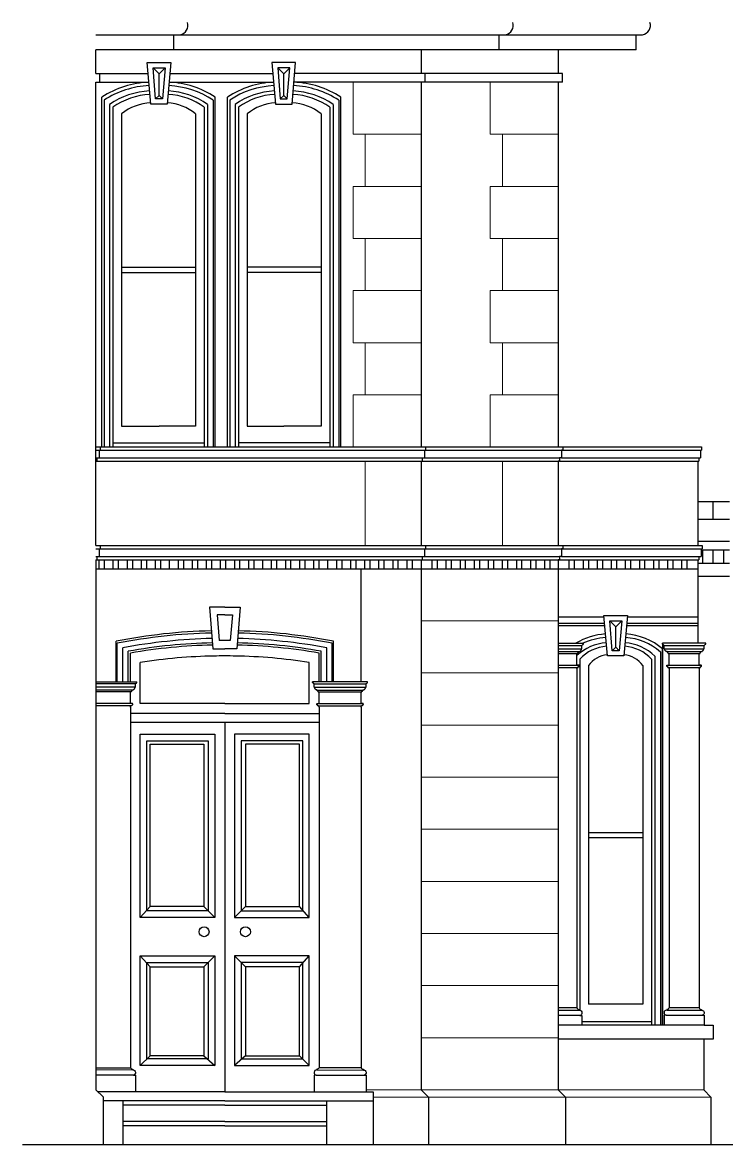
# Model space of a CAD drawing. Header units: millimetres. Extents: x -5841 to 140562, y 1006 to 102310.
# Drawn here: x 29690 to 33693, y 13156 to 19536 of the extents above; entities that cross this region are included whole.
import ezdxf

# ---------------------------------------------------------------- set-up
doc = ezdxf.new("R2010")
doc.units = ezdxf.units.MM
doc.header["$LTSCALE"] = 10
for name, color, linetype in [('CONCEPT HOUSE', 7, 'Continuous'), ('Edges', 7, 'Continuous'), ('PDF17_0', 7, 'Continuous')]:
    doc.layers.add(name, color=color, linetype=linetype)

msp = doc.modelspace()

# ---------------------------------------------------------------- linework, layer by layer
at = {"layer": 'CONCEPT HOUSE', "color": 140, "ltscale": 10}
for p, q in [((30107.5, 19466.5), (33215.2, 19466.5)), ((33179.3, 19380.6), (30107.5, 19380.6)), ((30107.5, 19247), (30107.5, 19380.6)), ((31956.8, 19380.6), (31956.8, 19247)), ((30432.6, 19279), (30466.7, 19244.9)), ((30500.7, 19279), (30466.7, 19244.9)), ((31141.4, 19279), (31175.4, 19244.9)), ((31209.5, 19279), (31175.4, 19244.9)), ((30107.5, 19247), (30405.1, 19247)), ((30130.5, 19197), (30130.5, 19247)), ((30466.7, 19121.7), (30466.7, 19244.9)), ((30528.2, 19247), (31113.9, 19247)), ((31175.4, 19121.7), (31175.4, 19244.9)), ((32759.5, 19247), (31237, 19247)), ((31979.8, 19197), (31979.8, 19247)), ((32759.5, 19197), (32759.5, 19247)), ((30107.5, 19197), (30409.2, 19197)), ((30107.5, 16561.3), (30107.5, 19197)), ((30524.1, 19197), (31118, 19197)), ((32759.5, 19197), (31232.9, 19197)), ((31956.8, 19197), (31956.8, 17122.7)), ((32736.4, 19197), (32736.4, 17122.7)), ((30141.4, 17122.7), (30141.4, 19112.3)), ((30153.8, 19094.8), (30153.8, 17122.7)), ((30447.1, 19102.2), (30466.7, 19121.7)), ((30486.2, 19102.2), (30466.7, 19121.7)), ((30773.6, 19094.8), (30773.6, 17122.7)), ((30786.1, 17122.7), (30786.1, 19112.3)), ((30856, 17122.7), (30856, 19112.3)), ((30868.5, 19094.8), (30868.5, 17122.7)), ((31155.9, 19102.2), (31175.4, 19121.7)), ((31195, 19102.2), (31175.4, 19121.7)), ((31488.3, 19094.8), (31488.3, 17122.7)), ((31500.7, 17122.7), (31500.7, 19112.3)), ((30185, 19070.7), (30185, 17122.7)), ((30203.7, 19054.1), (30203.7, 17122.7)), ((30253.6, 19017.7), (30253.6, 17241.2)), ((30673.8, 19017.7), (30673.8, 17241.2)), ((30723.7, 19054.1), (30723.7, 17122.7)), ((30742.4, 19070.7), (30742.4, 17122.7)), ((30899.7, 19070.7), (30899.7, 17122.7)), ((30918.4, 19054.1), (30918.4, 17122.7)), ((30968.3, 19017.7), (30968.3, 17241.2)), ((31388.5, 19017.7), (31388.5, 17241.2)), ((31438.4, 19054.1), (31438.4, 17122.7)), ((31457.1, 19070.7), (31457.1, 17122.7)), ((30253.6, 18144.4), (30673.8, 18144.4)), ((31388.5, 18144.4), (30968.3, 18144.4)), ((30253.6, 18114.4), (30673.8, 18114.4)), ((31388.5, 18114.4), (30968.3, 18114.4)), ((30253.6, 17241.2), (30466.7, 17241.2)), ((30673.8, 17241.2), (30466.7, 17241.2)), ((30968.3, 17241.2), (31175.4, 17241.2)), ((31388.5, 17241.2), (31175.4, 17241.2)), ((30107.5, 17122.7), (32736.4, 17122.7)), ((30107.5, 17104), (33551.4, 17104)), ((30126.2, 17104), (30126.2, 17060.3)), ((30132.4, 17122.7), (30132.4, 17104)), ((30203.7, 17145.6), (30723.7, 17145.6)), ((31438.4, 17145.6), (30918.4, 17145.6)), ((31975.5, 17104), (31975.5, 17060.3)), ((31981.7, 17122.7), (31981.7, 17104)), ((32736.4, 17122.7), (32761.4, 17122.7)), ((32761.4, 17104), (32755.2, 17104)), ((32755.2, 17104), (32755.2, 17060.3)), ((32761.4, 17122.7), (32761.4, 17104)), ((32761.4, 17122.7), (33551.4, 17122.7)), ((33545.2, 17104), (33545.2, 17060.3)), ((33551.4, 17122.7), (33551.4, 17104)), ((30107.5, 17060.3), (32742.7, 17060.3)), ((30107.5, 17041.6), (32736.4, 17041.6)), ((30113.7, 17060.3), (30113.7, 17041.6)), ((31956.8, 17041.6), (31956.8, 16561.3)), ((31963, 17060.3), (31963, 17041.6)), ((32742.7, 17041.6), (32736.4, 17041.6)), ((32736.4, 17041.6), (32736.4, 16561.3)), ((32755.2, 17060.3), (32742.7, 17060.3)), ((32742.7, 17060.3), (32742.7, 17041.6)), ((32742.7, 17041.6), (33535.6, 17041.6)), ((32755.2, 17060.3), (33545.2, 17060.3)), ((33535.6, 17060.3), (33535.6, 17041.6)), ((33710.4, 16810.8), (33529.3, 16810.8)), ((33710.4, 16710.8), (33529.3, 16710.8)), ((30107.5, 16561.3), (32736.4, 16561.3)), ((30107.5, 16542.6), (33554.3, 16542.6)), ((30126.2, 16542.6), (30126.2, 16498.9)), ((30132.4, 16561.3), (30132.4, 16542.6)), ((31975.5, 16542.6), (31975.5, 16498.9)), ((31981.7, 16561.3), (31981.7, 16542.6)), ((32736.4, 16561.3), (32761.4, 16561.3)), ((32761.4, 16542.6), (32755.2, 16542.6)), ((32755.2, 16542.6), (32755.2, 16498.9)), ((32761.4, 16561.3), (32761.4, 16542.6)), ((32761.4, 16561.3), (33554.3, 16561.3)), ((33710.4, 16585.8), (33529.3, 16585.8)), ((33710.4, 16535.8), (33548, 16535.8)), ((30107.5, 16498.9), (32742.7, 16498.9)), ((30107.5, 16480.2), (33535.6, 16480.2)), ((30107.5, 16480.2), (30107.5, 13467.6)), ((30113.7, 16498.9), (30113.7, 16480.2)), ((31956.8, 16480.2), (31956.8, 13467)), ((31963, 16498.9), (31963, 16480.2)), ((32742.7, 16480.2), (32736.4, 16480.2)), ((32736.4, 16480.2), (32736.4, 13466.8)), ((32755.2, 16498.9), (32742.7, 16498.9)), ((32742.7, 16498.9), (32742.7, 16480.2)), ((32755.2, 16498.9), (33548, 16498.9)), ((30107.5, 16430.2), (33529.3, 16430.2)), ((31615.1, 15787.9), (31615.1, 16430.2)), ((33710.4, 16460.8), (33529.3, 16460.8)), ((33710.4, 16385.8), (33529.3, 16385.8)), ((32996.7, 16155.5), (32736.4, 16155.5)), ((33529.3, 16155.5), (33128.6, 16155.5)), ((32999.9, 16118.1), (32736.4, 16118.1)), ((33001, 16105.6), (32736.4, 16105.6)), ((33028.6, 16134), (33062.6, 16099.9)), ((33096.7, 16134), (33062.6, 16099.9)), ((33062.6, 15983.7), (33062.6, 16099.9)), ((33529.3, 16105.6), (33124.3, 16105.6)), ((33529.3, 16118.1), (33125.4, 16118.1)), ((32736.4, 15994.1), (32872, 15994.1)), ((32736.4, 15975), (32870.6, 15975)), ((32736.4, 15958.6), (32852.5, 15958.6)), ((33043.1, 15964.1), (33062.6, 15983.7)), ((33082.2, 15964.1), (33062.6, 15983.7)), ((33316.6, 15956.7), (33316.6, 13835.6)), ((33574.4, 16006.2), (33329.1, 16006.2)), ((33329.1, 16001.5), (33329.1, 13835.6)), ((33329.1, 13835.6), (33329.1, 15974.3)), ((33338, 15994.1), (33566.9, 15994.1)), ((33340.7, 15975), (33565.5, 15975)), ((33356.1, 15958.6), (33547.4, 15958.6)), ((32736.4, 15947.9), (32847.2, 15947.9)), ((32858.9, 15916.1), (32858.9, 13918.9)), ((33266.7, 15916.1), (33266.7, 13835.6)), ((33285.4, 15932.6), (33285.4, 13835.6)), ((33361.4, 15947.9), (33542.1, 15947.9)), ((32736.4, 15882.2), (32851.4, 15882.2)), ((32736.4, 15868.8), (32849.2, 15868.8)), ((32842.5, 15862.1), (32842.5, 13932.2)), ((32907.9, 15879.6), (32907.9, 13954.2)), ((33216.8, 15879.6), (33216.8, 13954.2)), ((33359.4, 15868.8), (33544.1, 15868.8)), ((33366.1, 15882.2), (33546.3, 15882.2)), ((33366.1, 15862.1), (33366.1, 13932.8)), ((33537.4, 15862.1), (33537.4, 13932.7)), ((30107.5, 15787.9), (30341.3, 15787.9)), ((30332.5, 15775.8), (30107.5, 15775.8)), ((31652.2, 15787.9), (31339.3, 15787.9)), ((31348.2, 15775.8), (31644.6, 15775.8)), ((30329.8, 15756.7), (30107.5, 15756.7)), ((30314.4, 15740.3), (30107.5, 15740.3)), ((30309, 15729.6), (30107.5, 15729.6)), ((31350.9, 15756.7), (31643.3, 15756.7)), ((31366.3, 15740.3), (31625.2, 15740.3)), ((31371.7, 15729.6), (31619.8, 15729.6)), ((30304.3, 15663.9), (30107.5, 15663.9)), ((30311, 15650.5), (30107.5, 15650.5)), ((30304.3, 15643.8), (30304, 13592.9)), ((31369.7, 15650.5), (31621.8, 15650.5)), ((31376.4, 15663.9), (31624.1, 15663.9)), ((31376.4, 15643.8), (31376.6, 13592.9)), ((31615.1, 15643.8), (31615.4, 13592.8)), ((30840.5, 15557), (30840.5, 13455.2)), ((32907.9, 14930.9), (33216.8, 14930.9)), ((32907.9, 14900.9), (33216.8, 14900.9)), ((32842.5, 13932.6), (32736.4, 13932.7)), ((32736.4, 13919.6), (32856.1, 13919.5)), ((33216.8, 13954.2), (32907.9, 13954.2)), ((33352.5, 13919.6), (33551, 13919.6)), ((33537.4, 13932.7), (33366.1, 13932.8)), ((32736.4, 13890.9), (32861.1, 13890.8)), ((33266.7, 13854.4), (32871.1, 13854.4)), ((33337.5, 13890.6), (33337.5, 13835.6)), ((33349.1, 13891), (33554.5, 13890.9)), ((33566, 13835.6), (33616, 13835.6)), ((33616, 13835.6), (33616, 13754.6)), ((33616, 13754.6), (32736.4, 13754.6)), ((33562.9, 13754.7), (33562.9, 13466.8)), ((30107.5, 13592.8), (30304, 13592.9)), ((31615.4, 13592.8), (31376.6, 13592.9)), ((30317.7, 13579.8), (30107.5, 13579.7)), ((30321.1, 13551.1), (30107.5, 13551)), ((30332.7, 13550.8), (30332.7, 13455.3)), ((31348, 13550.8), (31348, 13455.3)), ((31359.5, 13551.1), (31632.6, 13551)), ((31363, 13579.8), (31629, 13579.7)), ((30107.5, 13467.6), (30148.7, 13426.4)), ((31956.8, 13467), (31998, 13425.7)), ((32736.4, 13466.8), (32777.7, 13425.6)), ((33562.9, 13466.8), (33604.2, 13425.6)), ((30840.3, 13455.2), (30119.9, 13455.2)), ((30148.7, 13426.4), (30148.7, 13156.6)), ((30840.3, 13405.2), (30148.7, 13405.2)), ((30261.2, 13405.2), (30261.2, 13155.8)), ((30840.3, 13455.2), (31683.9, 13455.2)), ((30840.3, 13405.2), (31683.9, 13405.2)), ((31419.5, 13405.2), (31419.5, 13155.8)), ((31683.9, 13455.2), (31683.9, 13155.8)), ((31998, 13425.7), (31998, 13156)), ((32777.7, 13425.6), (32777.7, 13155.8)), ((33604.2, 13425.6), (33604.2, 13155.8)), ((30840.3, 13379.2), (30261.2, 13379.2)), ((30840.3, 13379.2), (31419.5, 13379.2)), ((30840.3, 13287.6), (30261.2, 13287.6)), ((30840.3, 13287.6), (31419.5, 13287.6)), ((30840.3, 13261.6), (30261.2, 13261.6)), ((30840.3, 13261.6), (31419.5, 13261.6)), ((29690.1, 13155.8), (41318.5, 13155.8))]:
    msp.add_line(p, q, dxfattribs=at)
at = {"layer": 'CONCEPT HOUSE', "color": 140, "ltscale": 10, "transparency": 33554559}
for p, q in [((33616.4, 16710.9), (33616.4, 16810.8)), ((33555.4, 16535.8), (33555.4, 16460.8)), ((33615.4, 16535.8), (33615.4, 16460.8)), ((33675.4, 16535.8), (33675.4, 16460.8)), ((30126.8, 16430.2), (30126.8, 16480.2)), ((30156.8, 16430.2), (30156.8, 16480.2)), ((30206.8, 16430.2), (30206.8, 16480.2)), ((30236.8, 16430.2), (30236.8, 16480.2)), ((30286.8, 16430.2), (30286.8, 16480.2)), ((30316.8, 16430.2), (30316.8, 16480.2)), ((30366.8, 16430.2), (30366.8, 16480.2)), ((30396.8, 16430.2), (30396.8, 16480.2)), ((30446.8, 16430.2), (30446.8, 16480.2)), ((30476.8, 16430.2), (30476.8, 16480.2)), ((30526.8, 16430.2), (30526.8, 16480.2)), ((30576.8, 16430.2), (30576.8, 16480.2)), ((30606.8, 16430.2), (30606.8, 16480.2)), ((30656.8, 16430.2), (30656.8, 16480.2)), ((30686.8, 16430.2), (30686.8, 16480.2)), ((30736.8, 16430.2), (30736.8, 16480.2)), ((30766.8, 16430.2), (30766.8, 16480.2)), ((30816.8, 16430.2), (30816.8, 16480.2)), ((30846.8, 16430.2), (30846.8, 16480.2)), ((30896.8, 16430.2), (30896.8, 16480.2)), ((30926.8, 16430.2), (30926.8, 16480.2)), ((30976.8, 16430.2), (30976.8, 16480.2)), ((31006.8, 16430.2), (31006.8, 16480.2)), ((31056.8, 16430.2), (31056.8, 16480.2)), ((31106.8, 16430.2), (31106.8, 16480.2)), ((31136.8, 16430.2), (31136.8, 16480.2)), ((31186.8, 16430.2), (31186.8, 16480.2)), ((31216.8, 16430.2), (31216.8, 16480.2)), ((31266.8, 16430.2), (31266.8, 16480.2)), ((31296.8, 16430.2), (31296.8, 16480.2)), ((31346.8, 16430.2), (31346.8, 16480.2)), ((31376.8, 16430.2), (31376.8, 16480.2)), ((31426.8, 16430.2), (31426.8, 16480.2)), ((31476.8, 16430.2), (31476.8, 16480.2)), ((31506.8, 16430.2), (31506.8, 16480.2)), ((31556.8, 16430.2), (31556.8, 16480.2)), ((31586.8, 16430.2), (31586.8, 16480.2)), ((31636.8, 16430.2), (31636.8, 16480.2)), ((31666.8, 16430.2), (31666.8, 16480.2)), ((31716.8, 16430.2), (31716.8, 16480.2)), ((31746.8, 16430.2), (31746.8, 16480.2)), ((31796.8, 16430.2), (31796.8, 16480.2)), ((31826.8, 16430.2), (31826.8, 16480.2)), ((31876.8, 16430.2), (31876.8, 16480.2)), ((31906.8, 16430.2), (31906.8, 16480.2)), ((32019.8, 16430.2), (32019.8, 16480.2)), ((32049.8, 16430.2), (32049.8, 16480.2)), ((32099.8, 16430.2), (32099.8, 16480.2)), ((32129.8, 16430.2), (32129.8, 16480.2)), ((32179.8, 16430.2), (32179.8, 16480.2)), ((32209.8, 16430.2), (32209.8, 16480.2)), ((32259.8, 16430.2), (32259.8, 16480.2)), ((32289.8, 16430.2), (32289.8, 16480.2)), ((32339.8, 16430.2), (32339.8, 16480.2)), ((32369.8, 16430.2), (32369.8, 16480.2)), ((32419.8, 16430.2), (32419.8, 16480.2)), ((32449.8, 16430.2), (32449.8, 16480.2)), ((32499.8, 16430.2), (32499.8, 16480.2)), ((32529.8, 16430.2), (32529.8, 16480.2)), ((32579.8, 16430.2), (32579.8, 16480.2)), ((32609.8, 16430.2), (32609.8, 16480.2)), ((32659.8, 16430.2), (32659.8, 16480.2)), ((32689.8, 16430.2), (32689.8, 16480.2)), ((32799.1, 16430.2), (32799.1, 16480.2)), ((32829.1, 16430.2), (32829.1, 16480.2)), ((32879.1, 16430.2), (32879.1, 16480.2)), ((32909.1, 16430.2), (32909.1, 16480.2)), ((32959.1, 16430.2), (32959.1, 16480.2)), ((32989.1, 16430.2), (32989.1, 16480.2)), ((33039.1, 16430.2), (33039.1, 16480.2)), ((33069.1, 16430.2), (33069.1, 16480.2)), ((33119.1, 16430.2), (33119.1, 16480.2)), ((33149.1, 16430.2), (33149.1, 16480.2)), ((33199.1, 16430.2), (33199.1, 16480.2)), ((33229.1, 16430.2), (33229.1, 16480.2)), ((33279.1, 16430.2), (33279.1, 16480.2)), ((33309.1, 16430.2), (33309.1, 16480.2)), ((33359.1, 16430.2), (33359.1, 16480.2)), ((33389.1, 16430.2), (33389.1, 16480.2)), ((33439.1, 16430.2), (33439.1, 16480.2)), ((33469.1, 16430.2), (33469.1, 16480.2))]:
    msp.add_line(p, q, dxfattribs=at)
at = {"layer": 'CONCEPT HOUSE', "color": 140, "ltscale": 10}
for points in [[(30550.3, 19380.6), (30550.3, 19466.5)], [(32399.6, 19380.6), (32399.6, 19466.5)], [(33179.3, 19380.6), (33179.3, 19466.5)], [(32736.4, 19380.6), (32736.4, 19247)], [(33529.3, 17041.6), (33529.3, 16561.3)], [(33548, 16542.6), (33548, 16498.9)], [(33554.3, 16561.3), (33554.3, 16542.6)], [(33529.3, 16480.2), (33529.3, 16006.2)], [(33535.6, 16498.9), (33535.6, 16480.2)], [(30840.3, 16212), (30753, 16212), (30771.7, 15975), (30840.3, 15975)], [(30840.3, 16212), (30927.6, 16212), (30908.9, 15975), (30840.3, 15975)], [(30840.3, 16168.4), (30796.7, 16168.4), (30808.9, 16021.2)], [(30840.3, 16168.4), (30884, 16168.4), (30871.7, 16021.2)], [(30222.8, 15787.9), (30222.8, 16017.6)], [(31457.8, 15787.9), (31457.8, 16017.6)], [(30229.1, 15787.9), (30229.1, 16006.2)], [(30260.3, 15787.9), (30260.3, 15980.3)], [(30291.5, 15787.9), (30291.5, 15960.7)], [(31389.2, 15787.9), (31389.2, 15960.7)], [(31420.4, 15787.9), (31420.4, 15980.3)], [(31451.6, 15787.9), (31451.6, 16006.2)], [(32736.4, 16006.2), (32879.5, 16006.2)], [(30303.9, 15787.9), (30303.9, 15950.3)], [(30840.3, 15663.2), (30360.1, 15663.2), (30360.1, 15896.5)], [(30840.3, 15663.2), (31320.6, 15663.2), (31320.6, 15896.5)], [(31376.7, 15787.9), (31376.7, 15950.3)], [(30329.6, 15754.7), (30329.8, 15756.7), (30332.5, 15756.7), (30332.5, 15775.8), (30333.8, 15775.8), (30334.1, 15776.9), (30334.8, 15777.9), (30335.8, 15778.7), (30338, 15780.3), (30339, 15781.2), (30339.7, 15782.1), (30340, 15783.2), (30341.3, 15783.2), (30341.3, 15787.9)], [(31351, 15754.7), (31350.9, 15756.7), (31348.2, 15756.7), (31348.2, 15775.8), (31346.9, 15775.8), (31346.6, 15776.9), (31345.9, 15777.9), (31344.9, 15778.7), (31342.6, 15780.3), (31341.6, 15781.2), (31340.9, 15782.1), (31340.7, 15783.2), (31339.3, 15783.2), (31339.3, 15787.9)], [(31640.5, 15754.7), (31640.6, 15756.7), (31643.3, 15756.7), (31643.3, 15775.8), (31644.6, 15775.8), (31644.9, 15776.9), (31645.6, 15777.9), (31646.6, 15778.7), (31648.9, 15780.3), (31649.9, 15781.2), (31650.6, 15782.1), (31650.8, 15783.2), (31652.2, 15783.2), (31652.2, 15787.9)], [(30304.3, 15643.8), (30304.4, 15644.7), (30304.5, 15645.6), (30304.8, 15646.4), (30305.2, 15647.2), (30305.7, 15647.9), (30306.3, 15648.6), (30306.9, 15649.1), (30307.6, 15649.6), (30308.4, 15650), (30309.3, 15650.3), (30310.1, 15650.5), (30311, 15650.5), (30311, 15655), (30313.2, 15655), (30314.4, 15655.2), (30315.5, 15655.6), (30316.4, 15656.3), (30317.1, 15657.2), (30317.6, 15658.3), (30317.7, 15659.5), (30317.6, 15660.6), (30317.1, 15661.7), (30316.4, 15662.6), (30315.5, 15663.3), (30314.4, 15663.8), (30313.2, 15663.9), (30304.3, 15663.9), (30304.3, 15724.9), (30304.3, 15725.5), (30304.5, 15726.1), (30304.7, 15726.7), (30304.9, 15727.2), (30305.3, 15727.7), (30305.7, 15728.2), (30306.1, 15728.6), (30306.6, 15729), (30307.2, 15729.2), (30307.8, 15729.4), (30308.4, 15729.5), (30309, 15729.6), (30309, 15733.2), (30311.7, 15733.2), (30311.7, 15736.7), (30314.4, 15736.7), (30314.4, 15740.3), (30316.4, 15740.6), (30318.4, 15741.1), (30320.3, 15741.8), (30322.1, 15742.8), (30323.8, 15744.1), (30325.3, 15745.5), (30326.6, 15747.1), (30327.7, 15748.8), (30328.6, 15750.7), (30329.3, 15752.6), (30329.6, 15754.7)], [(31376.4, 15643.8), (31376.3, 15644.7), (31376.1, 15645.6), (31375.8, 15646.4), (31375.5, 15647.2), (31375, 15647.9), (31374.4, 15648.6), (31373.7, 15649.1), (31373, 15649.6), (31372.2, 15650), (31371.4, 15650.3), (31370.5, 15650.5), (31369.7, 15650.5), (31369.7, 15655), (31367.4, 15655), (31366.3, 15655.2), (31365.2, 15655.6), (31364.3, 15656.3), (31363.6, 15657.2), (31363.1, 15658.3), (31363, 15659.5), (31363.1, 15660.6), (31363.6, 15661.7), (31364.3, 15662.6), (31365.2, 15663.3), (31366.3, 15663.8), (31367.4, 15663.9), (31376.4, 15663.9), (31376.4, 15724.9), (31376.3, 15725.5), (31376.2, 15726.1), (31376, 15726.7), (31375.7, 15727.2), (31375.4, 15727.7), (31375, 15728.2), (31374.5, 15728.6), (31374, 15729), (31373.5, 15729.2), (31372.9, 15729.4), (31372.3, 15729.5), (31371.7, 15729.6), (31371.7, 15733.2), (31369, 15733.2), (31369, 15736.7), (31366.3, 15736.7), (31366.3, 15740.3), (31364.3, 15740.6), (31362.3, 15741.1), (31360.3, 15741.8), (31358.5, 15742.8), (31356.9, 15744.1), (31355.3, 15745.5), (31354, 15747.1), (31352.9, 15748.8), (31352, 15750.7), (31351.4, 15752.6), (31351, 15754.7)], [(31615.1, 15643.8), (31615.2, 15644.7), (31615.4, 15645.6), (31615.6, 15646.4), (31616, 15647.2), (31616.5, 15647.9), (31617.1, 15648.6), (31617.8, 15649.1), (31618.5, 15649.6), (31619.3, 15650), (31620.1, 15650.3), (31621, 15650.5), (31621.8, 15650.5), (31621.8, 15655), (31624.1, 15655), (31625.2, 15655.2), (31626.3, 15655.6), (31627.2, 15656.3), (31627.9, 15657.2), (31628.4, 15658.3), (31628.5, 15659.5), (31628.4, 15660.6), (31627.9, 15661.7), (31627.2, 15662.6), (31626.3, 15663.3), (31625.2, 15663.8), (31624.1, 15663.9), (31615.1, 15663.9), (31615.1, 15724.9), (31615.2, 15725.5), (31615.3, 15726.1), (31615.5, 15726.7), (31615.8, 15727.2), (31616.1, 15727.7), (31616.5, 15728.2), (31617, 15728.6), (31617.5, 15729), (31618, 15729.2), (31618.6, 15729.4), (31619.2, 15729.5), (31619.8, 15729.6), (31619.8, 15733.2), (31622.5, 15733.2), (31622.5, 15736.7), (31625.2, 15736.7), (31625.2, 15740.3), (31627.2, 15740.6), (31629.2, 15741.1), (31631.2, 15741.8), (31633, 15742.8), (31634.6, 15744.1), (31636.2, 15745.5), (31637.5, 15747.1), (31638.6, 15748.8), (31639.5, 15750.7), (31640.1, 15752.6), (31640.5, 15754.7)], [(30840.3, 15607), (30303.9, 15607)], [(30840.3, 15607), (31376.7, 15607)], [(30304.3, 15557), (31376.7, 15557)], [(30360.1, 14446.9), (30416.2, 14509.3)], [(30721.8, 14509.3), (30784.2, 14446.9)], [(30958.8, 14509.3), (30896.5, 14446.9)], [(31320.6, 14446.9), (31264.5, 14509.3)], [(30416.2, 14166.2), (30360.1, 14228.6)], [(30721.8, 14166.2), (30784.2, 14228.6)], [(30958.8, 14166.2), (30896.5, 14228.6)], [(31264.5, 14166.2), (31320.6, 14228.6)], [(33566, 13835.6), (32736.4, 13835.6)], [(30360.1, 13604.9), (30416.2, 13661)], [(30721.8, 13661), (30784.2, 13604.9)], [(30958.8, 13661), (30896.5, 13604.9)], [(31320.6, 13604.9), (31264.5, 13661)]]:
    msp.add_lwpolyline(points, dxfattribs=at)
for points in [[(30466.7, 19309), (30533.3, 19309), (30513.8, 19072.2), (30466.7, 19072.2), (30419.5, 19072.2), (30400, 19309)], [(30466.7, 19279), (30500.7, 19279), (30486.2, 19102.2), (30466.7, 19102.2), (30447.1, 19102.2), (30432.6, 19279)], [(31175.4, 19309), (31108.8, 19309), (31128.2, 19072.2), (31175.4, 19072.2), (31222.6, 19072.2), (31242, 19309)], [(31175.4, 19279), (31141.4, 19279), (31155.9, 19102.2), (31175.4, 19102.2), (31195, 19102.2), (31209.5, 19279)], [(33062.6, 16164), (33129.3, 16164), (33109.8, 15934.1), (33062.6, 15934.1), (33015.5, 15934.1), (32996, 16164)], [(33062.6, 16134), (33096.7, 16134), (33082.2, 15964.1), (33062.6, 15964.1), (33043.1, 15964.1), (33028.6, 16134)], [(30360.1, 15488.5), (30784.2, 15488.5), (30784.2, 14446.9), (30360.1, 14446.9)], [(30397.5, 15451.1), (30746.8, 15451.1), (30746.8, 14484.3), (30397.5, 14484.3)], [(31320.6, 15488.5), (30896.5, 15488.5), (30896.5, 14446.9), (31320.6, 14446.9)], [(31283.2, 15451.1), (30933.9, 15451.1), (30933.9, 14484.3), (31283.2, 14484.3)], [(30416.2, 15432.4), (30721.8, 15432.4), (30721.8, 14509.3), (30416.2, 14509.3)], [(31264.5, 15432.4), (30958.8, 15432.4), (30958.8, 14509.3), (31264.5, 14509.3)], [(30360.1, 14228.6), (30784.2, 14228.6), (30784.2, 13604.9), (30360.1, 13604.9)], [(30397.5, 14191.2), (30746.8, 14191.2), (30746.8, 13642.3), (30397.5, 13642.3)], [(30416.2, 14166.2), (30721.8, 14166.2), (30721.8, 13661), (30416.2, 13661)], [(31320.6, 14228.6), (30896.5, 14228.6), (30896.5, 13604.9), (31320.6, 13604.9)], [(31283.2, 14191.2), (30933.9, 14191.2), (30933.9, 13642.3), (31283.2, 13642.3)], [(31264.5, 14166.2), (30958.8, 14166.2), (30958.8, 13661), (31264.5, 13661)]]:
    msp.add_lwpolyline(points, close=True, dxfattribs=at)
for points in [[(32842.5, 13932.2, 0.292879), (32856.1, 13923.5), (32856.1, 13919.1), (32856.6, 13919.1, -0.902581), (32859.6, 13890.4), (32871.1, 13890.1), (32871.1, 13835.1)], [(33366.1, 13932.8, -0.292879), (33352.5, 13924), (33352.5, 13919.6), (33352, 13919.6, 0.902581), (33349.1, 13891), (33337.5, 13890.6)], [(33537.4, 13932.7, 0.292879), (33551, 13923.9), (33551, 13919.6), (33551.5, 13919.6, -0.902581), (33554.4, 13890.9), (33566, 13890.6), (33566, 13835.6)], [(30304, 13592.9, 0.292879), (30317.7, 13584.1), (30317.7, 13579.8), (30318.2, 13579.8, -0.902581), (30321.1, 13551.1), (30332.7, 13550.8)], [(31376.6, 13592.9, -0.292879), (31363, 13584.1), (31363, 13579.8), (31362.5, 13579.8, 0.902581), (31359.5, 13551.1), (31348, 13550.8)], [(31615.4, 13592.8, 0.292879), (31629, 13584), (31629, 13579.7), (31629.5, 13579.7, -0.902581), (31632.5, 13551), (31644, 13550.7), (31644, 13455.2)]]:
    msp.add_lwpolyline(points, format="xyb", dxfattribs=at)
for centre in [(30722.7, 14365.9), (30958, 14365.9)]:
    msp.add_circle(centre, 28.1, dxfattribs=at)
for centre, radius, start, end in [((30577.9, 19519.3), 53.5, 278.9258, 18.74105), ((32427.2, 19519.3), 53.5, 278.9258, 18.74105), ((33206.9, 19519.3), 53.5, 278.9258, 18.74105), ((30434.7, 18650.2), 547.4, 92.67057, 122.40932), ((30435.2, 18659.2), 518.5, 92.68899, 122.86698), ((30435.3, 18702.2), 445.4, 92.8239, 124.18595), ((30498.4, 18722.2), 425.4, 54.9932, 87.08799), ((30498.5, 18680), 497.6, 56.42864, 87.23737), ((30498.9, 18671.5), 526.1, 56.92315, 87.25968), ((31143.1, 18671.5), 526.1, 92.74032, 123.07685), ((31143.6, 18680), 497.6, 92.76263, 123.57136), ((31143.7, 18722.2), 425.4, 92.91201, 125.0068), ((31206.8, 18702.2), 445.4, 55.81405, 87.1761), ((31206.9, 18659.2), 518.5, 57.13302, 87.31101), ((31207.3, 18650.2), 547.4, 57.59068, 87.32943), ((30435.5, 18725.4), 402.2, 92.92007, 125.18205), ((30435.5, 18783), 296.9, 93.20356, 127.77646), ((30498.1, 18800.8), 279.1, 50.98699, 86.65353), ((30498.2, 18744.8), 382.9, 53.90851, 86.98052), ((31143.9, 18744.8), 382.9, 93.01948, 126.09149), ((31143.9, 18800.8), 279.1, 93.34647, 129.01301), ((31206.6, 18783), 296.9, 52.22354, 86.79644), ((31206.6, 18725.4), 402.2, 54.81795, 87.07993), ((30835, 12937.3), 3140.5, 91.30081, 101.23972), ((30835, 12937.4), 3127.9, 91.28792, 101.16869), ((30835, 12937.3), 3096.8, 91.25543, 100.69479), ((30847.4, 14683.8), 1337.9, 90.30434, 91.64898), ((30833.2, 14683.8), 1337.9, 88.35102, 89.69566), ((30845.7, 12937.3), 3096.8, 79.30521, 88.74457), ((30845.7, 12937.4), 3127.9, 78.83131, 88.71208), ((30845.7, 12937.3), 3140.5, 78.76028, 88.69919), ((33028.4, 15683.7), 376, 93.52945, 120.9277), ((33029.8, 15665.9), 373.7, 93.52801, 114.43749), ((33097.3, 15708.6), 331.1, 48.50687, 86.33219), ((33097.8, 15703.7), 356, 49.48252, 86.41564), ((30835, 12937.4), 3071.8, 91.22891, 100.19116), ((30835, 12937.3), 3059.4, 91.21551, 99.99581), ((30845.7, 12937.3), 3059.4, 80.00419, 88.78449), ((30845.7, 12937.4), 3071.8, 79.80884, 88.77109), ((33028.4, 15738), 271.7, 94.03009, 133.17816), ((33028.6, 15755.2), 234.5, 94.3281, 136.68045), ((33096.7, 15756.5), 233.2, 43.18632, 85.65347), ((33097, 15740.8), 268.9, 45.50323, 85.95265), ((30835, 12937.3), 2997, 91.0382, 99.11745), ((30853.7, 12868.7), 3065.6, 90.24938, 91.42821), ((30827, 12868.7), 3065.6, 88.57179, 89.75062), ((30845.7, 12937.3), 2997, 80.88255, 88.9618), ((33029.1, 15793.2), 148.8, 95.50197, 144.51595), ((33096.2, 15794.2), 147.8, 35.27627, 84.46388)]:
    msp.add_arc(centre, radius, start, end, dxfattribs=at)
at = {"layer": 'Edges', "color": 140}
for points in [[(32842.5, 15862.1), (32842.5, 15863), (32842.7, 15863.9), (32843, 15864.7), (32843.4, 15865.5), (32843.9, 15866.2), (32844.4, 15866.9), (32845.1, 15867.4), (32845.8, 15867.9), (32846.6, 15868.3), (32847.4, 15868.6), (32848.3, 15868.8), (32849.2, 15868.8), (32849.2, 15873.3), (32851.4, 15873.3), (32852.6, 15873.5), (32853.7, 15873.9), (32854.6, 15874.6), (32855.3, 15875.5), (32855.7, 15876.6), (32855.9, 15877.8), (32855.7, 15878.9), (32855.3, 15880), (32854.6, 15880.9), (32853.7, 15881.6), (32852.6, 15882.1), (32851.4, 15882.2), (32842.5, 15882.2), (32842.5, 15943.2), (32842.5, 15943.8), (32842.6, 15944.4), (32842.8, 15945), (32843.1, 15945.5), (32843.4, 15946.1), (32843.9, 15946.5), (32844.3, 15946.9), (32844.8, 15947.3), (32845.4, 15947.5), (32846, 15947.7), (32846.6, 15947.8), (32847.2, 15947.9), (32847.2, 15951.5), (32849.9, 15951.5), (32849.9, 15955), (32852.5, 15955), (32852.5, 15958.6), (32854.6, 15958.9), (32856.6, 15959.4), (32858.5, 15960.1), (32860.3, 15961.1), (32862, 15962.4), (32863.5, 15963.8), (32864.8, 15965.4), (32865.9, 15967.1), (32866.8, 15969), (32867.4, 15970.9), (32867.8, 15973)], [(32867.8, 15973), (32868, 15975), (32870.6, 15975), (32870.6, 15994.1), (32872, 15994.1), (32872.2, 15995.2), (32872.9, 15996.2), (32873.9, 15997), (32876.2, 15998.6), (32877.2, 15999.5), (32877.9, 16000.4), (32878.2, 16001.5), (32879.5, 16001.5), (32879.5, 16006.2)], [(33340.8, 15973), (33340.7, 15975), (33338, 15975), (33338, 15994.1), (33336.6, 15994.1), (33336.4, 15995.2), (33335.7, 15996.2), (33334.7, 15997), (33332.4, 15998.6), (33331.4, 15999.5), (33330.7, 16000.4), (33330.4, 16001.5), (33329.1, 16001.5), (33329.1, 16006.2)], [(33366.1, 15862.1), (33366.1, 15863), (33365.9, 15863.9), (33365.6, 15864.7), (33365.2, 15865.5), (33364.8, 15866.2), (33364.2, 15866.9), (33363.5, 15867.4), (33362.8, 15867.9), (33362, 15868.3), (33361.2, 15868.6), (33360.3, 15868.8), (33359.4, 15868.8), (33359.4, 15873.3), (33357.2, 15873.3), (33356, 15873.5), (33355, 15873.9), (33354, 15874.6), (33353.3, 15875.5), (33352.9, 15876.6), (33352.7, 15877.8), (33352.9, 15878.9), (33353.3, 15880), (33354, 15880.9), (33355, 15881.6), (33356, 15882.1), (33357.2, 15882.2), (33366.1, 15882.2), (33366.1, 15943.2), (33366.1, 15943.8), (33366, 15944.4), (33365.8, 15945), (33365.5, 15945.5), (33365.2, 15946.1), (33364.8, 15946.5), (33364.3, 15946.9), (33363.8, 15947.3), (33363.2, 15947.5), (33362.7, 15947.7), (33362.1, 15947.8), (33361.4, 15947.9), (33361.4, 15951.5), (33358.8, 15951.5), (33358.8, 15955), (33356.1, 15955), (33356.1, 15958.6), (33354, 15958.9), (33352, 15959.4), (33350.1, 15960.1), (33348.3, 15961.1), (33346.6, 15962.4), (33345.1, 15963.8), (33343.8, 15965.4), (33342.7, 15967.1), (33341.8, 15969), (33341.2, 15970.9), (33340.8, 15973)], [(33537.4, 15862.1), (33537.4, 15863), (33537.6, 15863.9), (33537.9, 15864.7), (33538.3, 15865.5), (33538.7, 15866.2), (33539.3, 15866.9), (33540, 15867.4), (33540.7, 15867.9), (33541.5, 15868.3), (33542.3, 15868.6), (33543.2, 15868.8), (33544.1, 15868.8), (33544.1, 15873.3), (33546.3, 15873.3), (33547.5, 15873.5), (33548.5, 15873.9), (33549.5, 15874.6), (33550.2, 15875.5), (33550.6, 15876.6), (33550.8, 15877.8), (33550.6, 15878.9), (33550.2, 15880), (33549.5, 15880.9), (33548.5, 15881.6), (33547.5, 15882.1), (33546.3, 15882.2), (33537.4, 15882.2), (33537.4, 15943.2), (33537.4, 15943.8), (33537.5, 15944.4), (33537.7, 15945), (33538, 15945.5), (33538.3, 15946.1), (33538.7, 15946.5), (33539.2, 15946.9), (33539.7, 15947.3), (33540.3, 15947.5), (33540.8, 15947.7), (33541.4, 15947.8), (33542.1, 15947.9), (33542.1, 15951.5), (33544.7, 15951.5), (33544.7, 15955), (33547.4, 15955), (33547.4, 15958.6), (33549.5, 15958.9), (33551.5, 15959.4), (33553.4, 15960.1), (33555.2, 15961.1), (33556.9, 15962.4), (33558.4, 15963.8), (33559.7, 15965.4), (33560.8, 15967.1), (33561.7, 15969), (33562.3, 15970.9), (33562.7, 15973)], [(33562.7, 15973), (33562.8, 15975), (33565.5, 15975), (33565.5, 15994.1), (33566.9, 15994.1), (33567.1, 15995.2), (33567.8, 15996.2), (33568.8, 15997), (33571.1, 15998.6), (33572.1, 15999.5), (33572.8, 16000.4), (33573.1, 16001.5), (33574.4, 16001.5), (33574.4, 16006.2)]]:
    msp.add_lwpolyline(points, dxfattribs=at)
at = {"layer": 'PDF17_0', "color": 140, "lineweight": 0, "transparency": 33554559}
for p, q in [((33562.9, 13466.8), (32736.4, 13466.8)), ((32777.7, 13425.6), (33604.2, 13425.6))]:
    msp.add_line(p, q, dxfattribs=at)
for points in [[(31956.8, 18900.5), (31638.7, 18900.5), (31638.7, 18604.2), (31638.7, 18900.5), (31570.1, 18900.5), (31570.1, 19196.9), (31570.1, 18900.5)], [(32736.4, 18900.5), (32418.3, 18900.5), (32418.3, 18604.2), (32418.3, 18900.5), (32349.7, 18900.5), (32349.7, 19196.9), (32349.7, 18900.5)], [(31638.7, 18307.9), (31570.1, 18307.9), (31570.1, 18604.2), (31570.1, 18307.9)], [(31956.8, 18604.2), (31570.1, 18604.2)], [(32418.3, 18307.9), (32349.7, 18307.9), (32349.7, 18604.2), (32349.7, 18307.9)], [(32736.4, 18604.2), (32349.7, 18604.2)], [(31956.8, 18307.9), (31638.7, 18307.9), (31638.7, 18011.6)], [(32736.4, 18307.9), (32418.3, 18307.9), (32418.3, 18011.6)], [(31638.7, 17715.3), (31570.1, 17715.3), (31570.1, 18011.6), (31956.8, 18011.6)], [(32418.3, 17715.3), (32349.7, 17715.3), (32349.7, 18011.6), (32736.4, 18011.6)], [(31956.8, 17715.3), (31638.7, 17715.3), (31638.7, 17419)], [(32736.4, 17715.3), (32418.3, 17715.3), (32418.3, 17419)], [(31570.1, 17122.7), (31570.1, 17419), (31956.8, 17419)], [(32349.7, 17122.7), (32349.7, 17419), (32736.4, 17419)], [(31638.7, 17041.6), (31638.7, 16564.7)], [(32418.3, 17041.6), (32418.3, 16564.7)], [(31961.6, 16133.8), (32736.4, 16133.8)], [(31961.6, 15837.5), (32736.4, 15837.5)], [(31961.6, 15541.1), (32736.4, 15541.1)], [(32736.4, 15244.8), (31961.6, 15244.8)], [(31961.6, 14948.5), (32736.4, 14948.5)], [(32736.4, 14652.2), (31961.6, 14652.2)], [(31961.6, 14355.7), (32736.4, 14355.7)], [(31961.6, 14059.4), (32736.4, 14059.4)], [(31961.6, 13763.1), (32736.4, 13763.1)], [(31644, 13466.8), (32736.4, 13466.8)], [(31683.9, 13425.6), (32777.7, 13425.6)]]:
    msp.add_lwpolyline(points, dxfattribs=at)

doc.saveas('drawing.dxf')
